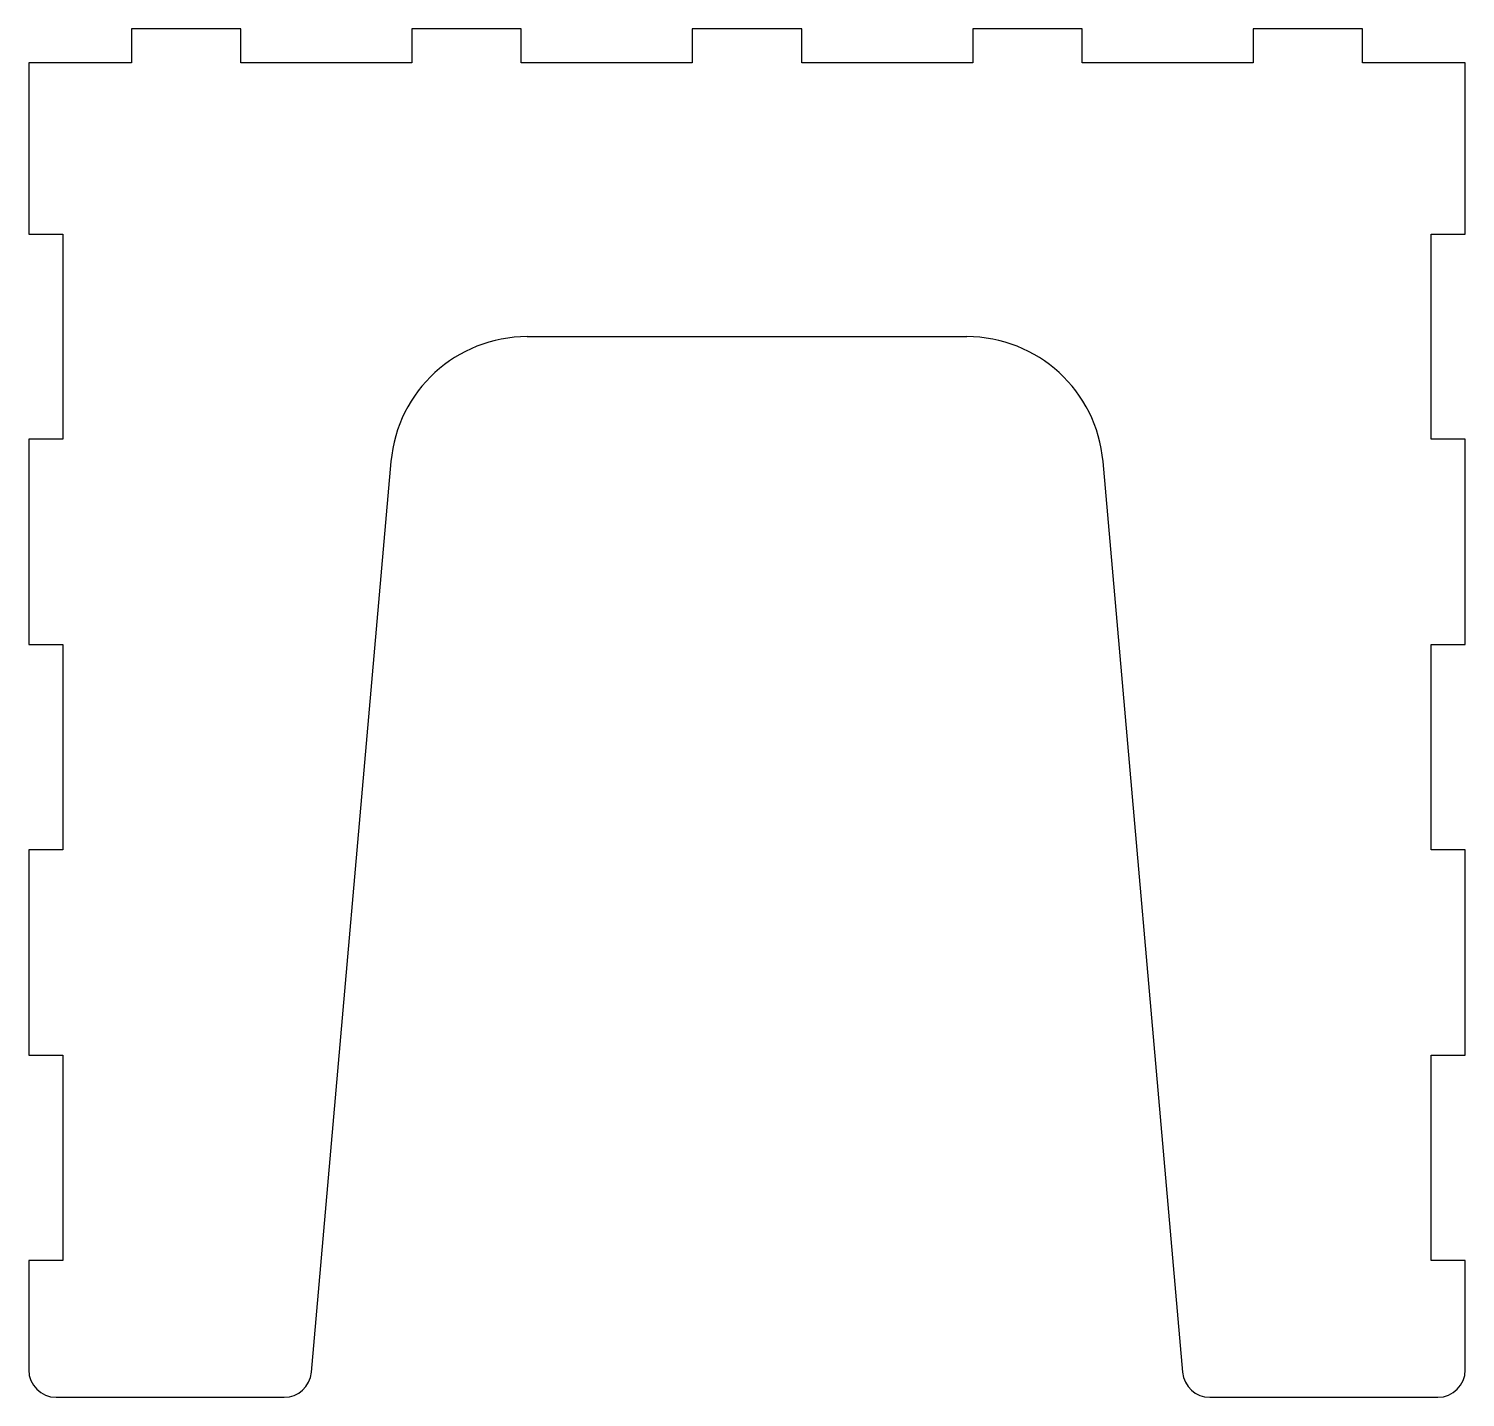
# Model space of a CAD drawing. Header units: millimetres. Extents: x -53 to 53, y -98 to 2.
import ezdxf

# ---------------------------------------------------------------- set-up
doc = ezdxf.new("R2010")
doc.units = ezdxf.units.MM

msp = doc.modelspace()

# ---------------------------------------------------------------- linework, layer by layer
at = {"color": 7, "linetype": 'Continuous', "lineweight": 25}
for p, q in [((-45, 2.5), (-45, 0)), ((-37, 2.5), (-45, 2.5)), ((-37, 0), (-37, 2.5)), ((-24.5, 2.5), (-24.5, 0)), ((-16.5, 2.5), (-24.5, 2.5)), ((-16.5, 0), (-16.5, 2.5)), ((-4, 2.5), (-4, 0)), ((4, 2.5), (-4, 2.5)), ((4, 0), (4, 2.5)), ((16.5, 2.5), (16.5, 0)), ((24.5, 2.5), (16.5, 2.5)), ((24.5, 0), (24.5, 2.5)), ((37, 2.5), (37, 0)), ((45, 2.5), (37, 2.5)), ((45, 0), (45, 2.5)), ((-52.5, 0), (-52.5, -12.5)), ((-45, 0), (-52.5, 0)), ((-24.5, 0), (-37, 0)), ((-4, 0), (-16.5, 0)), ((16.5, 0), (4, 0)), ((37, 0), (24.5, 0)), ((52.5, 0), (45, 0)), ((52.5, -12.5), (52.5, 0)), ((-52.5, -12.5), (-50, -12.5)), ((-50, -12.5), (-50, -27.5)), ((50, -12.5), (52.5, -12.5)), ((50, -27.5), (50, -12.5)), ((-16.06, -20), (16.06, -20)), ((-52.5, -27.5), (-52.5, -42.5)), ((-50, -27.5), (-52.5, -27.5)), ((52.5, -27.5), (50, -27.5)), ((52.5, -42.5), (52.5, -27.5)), ((-31.84, -95.67), (-26.02, -29.13)), ((26.02, -29.13), (31.84, -95.67)), ((-52.5, -42.5), (-50, -42.5)), ((-50, -42.5), (-50, -57.5)), ((50, -42.5), (52.5, -42.5)), ((50, -57.5), (50, -42.5)), ((-52.5, -57.5), (-52.5, -72.5)), ((-50, -57.5), (-52.5, -57.5)), ((52.5, -57.5), (50, -57.5)), ((52.5, -72.5), (52.5, -57.5)), ((-52.5, -72.5), (-50, -72.5)), ((-50, -72.5), (-50, -87.5)), ((50, -72.5), (52.5, -72.5)), ((50, -87.5), (50, -72.5)), ((-52.5, -87.5), (-52.5, -95.5)), ((-50, -87.5), (-52.5, -87.5)), ((52.5, -87.5), (50, -87.5)), ((52.5, -95.5), (52.5, -87.5)), ((-50.5, -97.5), (-33.83, -97.5)), ((33.83, -97.5), (50.5, -97.5))]:
    msp.add_line(p, q, dxfattribs=at)
for centre, radius, start, end in [((-16.06, -30), 10, 90, 175), ((16.06, -30), 10, 5, 90), ((-50.5, -95.5), 2, 180, 270), ((50.5, -95.5), 2, 270, 0), ((-33.83, -95.5), 2, 270, 355), ((33.83, -95.5), 2, 185, 270)]:
    msp.add_arc(centre, radius, start, end, dxfattribs=at)

doc.saveas('drawing.dxf')
